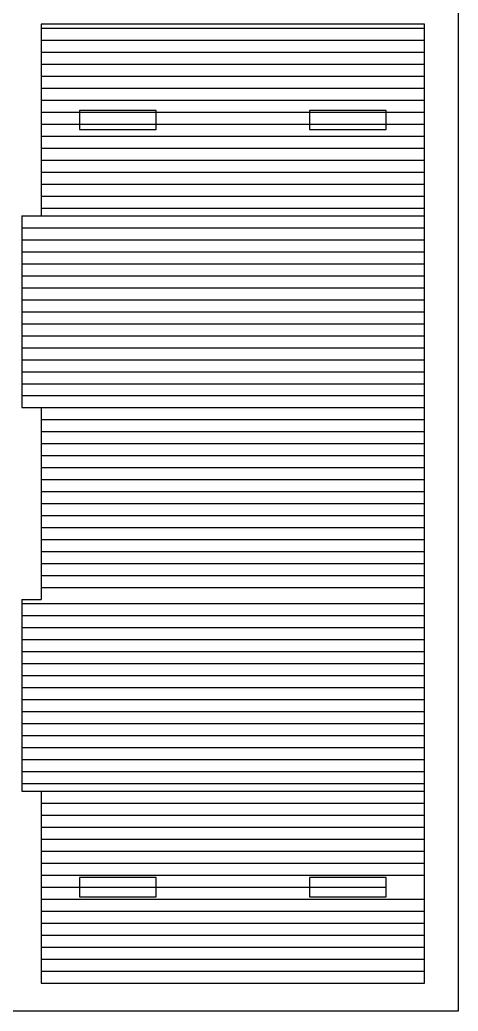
# Model space of a CAD drawing. Extents: x -442 to 263, y -399 to 649.
# Drawn here: x 166.6 to 258.1, y -399 to -192.2 of the extents above; entities that cross this region are included whole.
import ezdxf

# ---------------------------------------------------------------- set-up
doc = ezdxf.new("R2010")
doc.units = 0
doc.layers.get('0').update_dxf_attribs({"color": 1, "linetype": 'CONTINUOUS'})
doc.layers.add('1', color=2, linetype='CONTINUOUS')

msp = doc.modelspace()

# ---------------------------------------------------------------- linework, layer by layer
for p, q in [((171.07, -193.13), (171.07, -233.13)), ((251.07, -193.13), (171.07, -193.13)), ((251.07, -393.13), (251.07, -193.13)), ((195.07, -211.13), (179.07, -211.13)), ((179.07, -211.13), (179.07, -215.13)), ((195.07, -215.13), (195.07, -211.13)), ((243.07, -211.13), (227.07, -211.13)), ((227.07, -211.13), (227.07, -215.13)), ((243.07, -215.13), (243.07, -211.13)), ((179.07, -215.13), (195.07, -215.13)), ((227.07, -215.13), (243.07, -215.13)), ((167.07, -233.13), (171.07, -233.13)), ((167.07, -233.13), (167.07, -273.13)), ((167.07, -273.13), (171.07, -273.13)), ((171.07, -273.13), (171.07, -313.13)), ((167.07, -313.13), (167.07, -353.13)), ((167.07, -313.13), (171.07, -313.13)), ((167.07, -353.13), (171.07, -353.13)), ((171.07, -353.13), (171.07, -393.13)), ((179.07, -371.13), (179.07, -375.13)), ((195.07, -371.13), (179.07, -371.13)), ((195.07, -375.13), (195.07, -371.13)), ((227.07, -371.13), (227.07, -375.13)), ((243.07, -371.13), (227.07, -371.13)), ((243.07, -375.13), (243.07, -371.13)), ((179.07, -375.13), (195.07, -375.13)), ((227.07, -375.13), (243.07, -375.13)), ((171.07, -393.13), (251.07, -393.13))]:
    msp.add_line(p, q)
at = {"layer": '1'}
for p, q in [((258.06, 100.99), (258.06, -399.01)), ((171.07, -194.01), (251.07, -194.01)), ((171.07, -196.51), (251.07, -196.51)), ((171.07, -199.01), (251.07, -199.01)), ((171.07, -201.51), (251.07, -201.51)), ((171.07, -204.01), (251.07, -204.01)), ((171.07, -206.51), (251.07, -206.51)), ((171.07, -209.01), (251.07, -209.01)), ((171.07, -211.51), (251.07, -211.51)), ((171.07, -214.01), (251.07, -214.01)), ((171.07, -216.51), (251.07, -216.51)), ((171.07, -219.01), (251.07, -219.01)), ((171.07, -221.51), (251.07, -221.51)), ((171.07, -224.01), (251.07, -224.01)), ((171.07, -226.51), (251.07, -226.51)), ((171.07, -229.01), (251.07, -229.01)), ((171.07, -231.51), (251.07, -231.51)), ((167.07, -233.13), (251.07, -233.13)), ((167.07, -235.63), (251.07, -235.63)), ((167.07, -238.13), (251.07, -238.13)), ((167.07, -240.63), (251.07, -240.63)), ((167.07, -243.13), (251.07, -243.13)), ((167.07, -245.63), (251.07, -245.63)), ((167.07, -248.13), (251.07, -248.13)), ((167.07, -250.63), (251.07, -250.63)), ((167.07, -253.13), (251.07, -253.13)), ((167.07, -255.63), (251.07, -255.63)), ((167.07, -258.13), (251.07, -258.13)), ((167.07, -260.63), (251.07, -260.63)), ((167.07, -263.13), (251.07, -263.13)), ((167.07, -265.63), (251.07, -265.63)), ((167.07, -268.13), (251.07, -268.13)), ((167.07, -270.63), (251.07, -270.63)), ((171.07, -273.13), (251.07, -273.13)), ((171.07, -275.63), (251.07, -275.63)), ((171.07, -278.13), (251.07, -278.13)), ((171.07, -280.63), (251.07, -280.63)), ((171.07, -283.13), (251.07, -283.13)), ((171.07, -285.63), (251.07, -285.63)), ((171.07, -288.13), (251.07, -288.13)), ((171.07, -290.63), (251.07, -290.63)), ((171.07, -293.13), (251.07, -293.13)), ((171.07, -295.63), (251.07, -295.63)), ((171.07, -298.13), (251.07, -298.13)), ((171.07, -300.63), (251.07, -300.63)), ((171.07, -303.13), (251.07, -303.13)), ((171.07, -305.63), (251.07, -305.63)), ((171.07, -308.13), (251.07, -308.13)), ((171.07, -310.63), (251.07, -310.63)), ((167.07, -314.01), (251.07, -314.01)), ((167.07, -316.51), (251.07, -316.51)), ((167.07, -319.01), (251.07, -319.01)), ((167.07, -321.51), (251.07, -321.51)), ((167.07, -324.01), (251.07, -324.01)), ((167.07, -326.51), (251.07, -326.51)), ((167.07, -329.01), (251.07, -329.01)), ((167.07, -331.51), (251.07, -331.51)), ((167.07, -334.01), (251.07, -334.01)), ((167.07, -336.51), (251.07, -336.51)), ((167.07, -339.01), (251.07, -339.01)), ((167.07, -341.51), (251.07, -341.51)), ((167.07, -344.01), (251.07, -344.01)), ((167.07, -346.51), (251.07, -346.51)), ((167.07, -349.01), (251.07, -349.01)), ((167.07, -351.51), (251.07, -351.51)), ((171.07, -353.13), (251.07, -353.13)), ((171.07, -355.63), (251.07, -355.63)), ((171.07, -358.13), (251.07, -358.13)), ((171.07, -360.63), (251.07, -360.63)), ((171.07, -363.13), (251.07, -363.13)), ((171.07, -365.63), (251.07, -365.63)), ((171.07, -368.13), (251.07, -368.13)), ((171.07, -370.63), (251.07, -370.63)), ((171.07, -373.13), (243.07, -373.13)), ((171.07, -375.63), (251.07, -375.63)), ((171.07, -378.13), (251.07, -378.13)), ((171.07, -380.63), (251.07, -380.63)), ((171.07, -383.13), (251.07, -383.13)), ((171.07, -385.63), (251.07, -385.63)), ((171.07, -388.13), (251.07, -388.13)), ((171.07, -390.63), (251.07, -390.63)), ((258.06, -399.01), (-441.94, -399.01))]:
    msp.add_line(p, q, dxfattribs=at)

doc.saveas('drawing.dxf')
